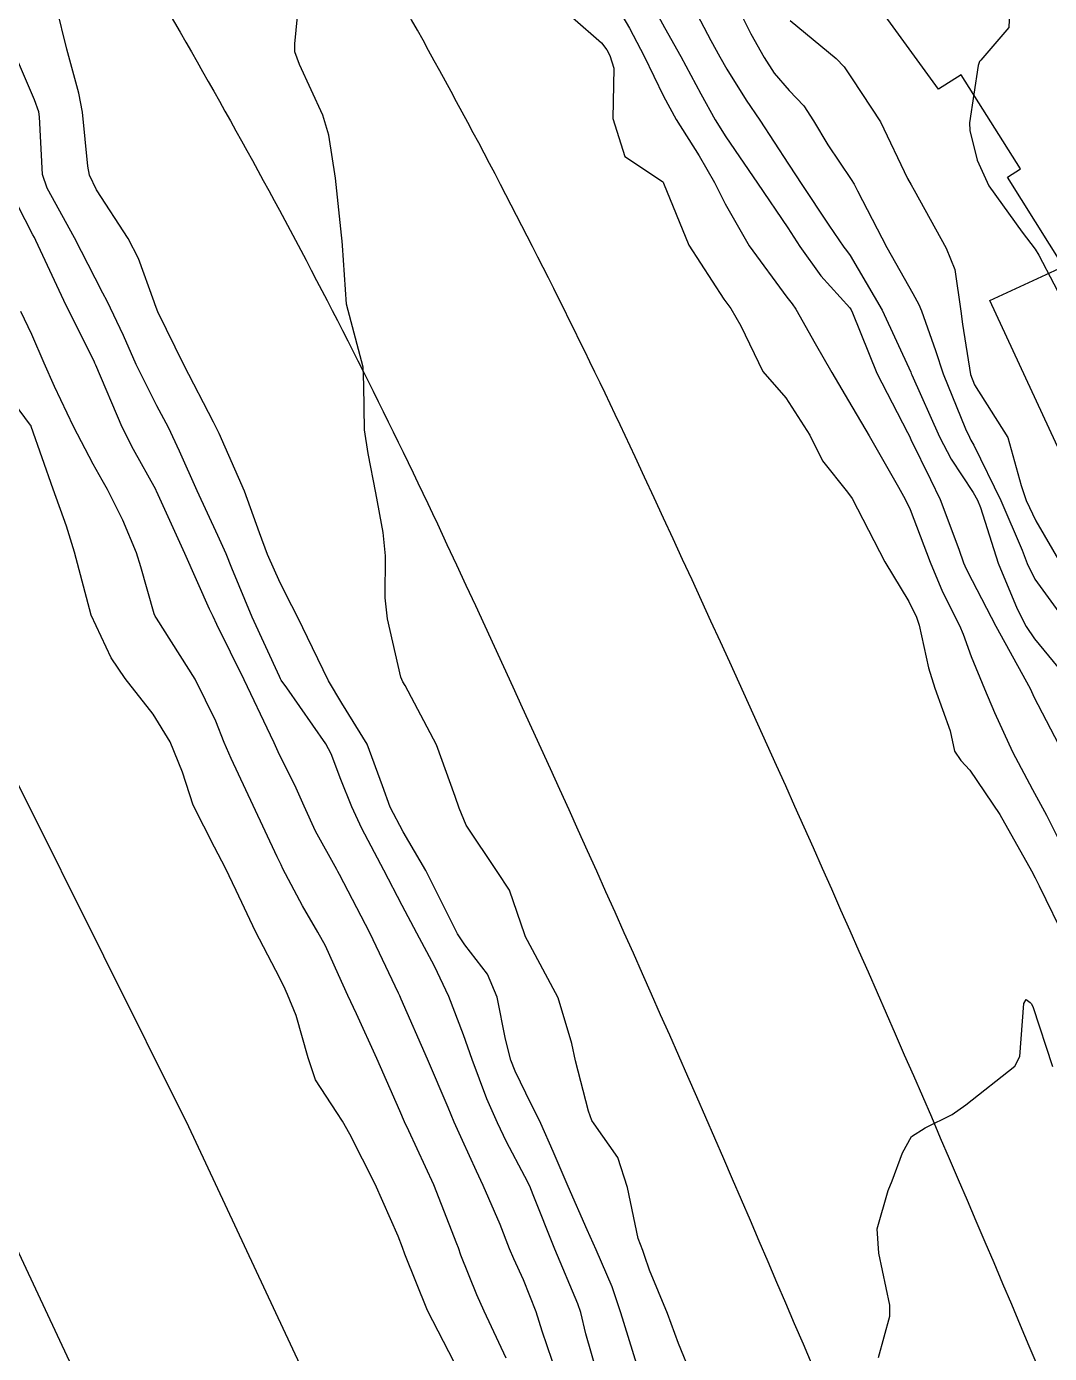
# Model space of a CAD drawing. Header units: metres. Extents: x 298520 to 308411, y 7433745 to 7450750.
# Drawn here: x 301049.7 to 301082.24, y 7443831.16 to 7443873.39 of the extents above; entities that cross this region are included whole.
import ezdxf

# ---------------------------------------------------------------- set-up
doc = ezdxf.new("R2010")
doc.units = ezdxf.units.M
doc.header["$LTSCALE"] = 10
for name, color, linetype in [('Area Verde e Lazer', 94, 'Continuous'), ('Curvas de Nivel 1m', 11, 'Continuous'), ('Curvas de Nivel 5m', 15, 'Continuous'), ('Edificações', 30, 'Continuous'), ('Vias Primárias', 230, 'Continuous')]:
    doc.layers.add(name, color=color, linetype=linetype)

msp = doc.modelspace()

# ---------------------------------------------------------------- linework, layer by layer
at = {"layer": 'Area Verde e Lazer', "elevation": 683.981}
msp.add_lwpolyline([(301244.649, 7444005.746), (301236.077, 7444004.442, 0), (301223.445, 7444002.521, -0.079964), (301213.851, 7444002.604, 0.078577), (301189.512, 7444002.881, -0.017587), (301163.614, 7444000.014, 0.012035), (301150.001, 7443998.659, 0.378668), (301143.289, 7443991.061, -0.057498), (301138.13, 7443946.2, 0.342844), (301149.93, 7443920.553, 0.077568), (301153.355, 7443919.402, 0.010024), (301179.654, 7443915.445, 0.021064), (301218.066, 7443912.089, 0.035305), (301232.21, 7443912.451, 0.299651), (301239.104, 7443918.007, -0.016754)], format="xyb", dxfattribs=at)
at = {"layer": 'Curvas de Nivel 1m', "flags": 128}
for points, elevation in [([(301068.22, 7443874.467), (301068.876, 7443873.341), (301069.348, 7443872.45), (301069.964, 7443871.171), (301070.363, 7443870.436), (301071.096, 7443869.273), (301071.589, 7443868.423), (301071.923, 7443867.743), (301072.687, 7443866.412), (301073.887, 7443864.779), (301074.052, 7443864.565), (301074.169, 7443864.396), (301074.789, 7443863.303), (301075.313, 7443862.378), (301075.85, 7443861.481), (301076.499, 7443860.363), (301077.436, 7443858.735), (301077.653, 7443858.352), (301077.808, 7443858.016), (301078.447, 7443856.34), (301078.837, 7443855.397), (301079.373, 7443854.326), (301079.49, 7443854.054), (301079.753, 7443853.341), (301080.17, 7443852.316), (301080.486, 7443851.558), (301081.061, 7443850.307), (301081.701, 7443849.109), (301082.142, 7443848.296), (301082.614, 7443847.356)], 689), ([(301070.698, 7443874.433), (301071.465, 7443872.948), (301071.752, 7443872.422), (301071.977, 7443872.031), (301072.596, 7443871.047), (301073.028, 7443870.409), (301073.939, 7443869.006), (301074.177, 7443868.638), (301074.337, 7443868.394), (301075.225, 7443867.069), (301075.703, 7443866.373), (301075.788, 7443866.258), (301075.9, 7443866.102), (301076.912, 7443864.36), (301077.827, 7443862.387), (301077.841, 7443862.35), (301077.862, 7443862.308), (301078.74, 7443860.336), (301079.115, 7443859.62), (301079.815, 7443858.566), (301079.952, 7443858.319), (301080.044, 7443858.083), (301080.605, 7443856.312), (301081.215, 7443854.859), (301081.499, 7443854.303), (301081.759, 7443853.905), (301083.093, 7443852.286)], 687), ([(301072.11, 7443874.418), (301072.744, 7443873.162), (301073.163, 7443872.402), (301073.48, 7443871.909), (301073.963, 7443871.355), (301074.431, 7443870.867), (301074.737, 7443870.388), (301075.185, 7443869.621), (301075.934, 7443868.521), (301076.025, 7443868.369), (301076.132, 7443868.166), (301077.062, 7443866.358), (301077.888, 7443864.891), (301078.08, 7443864.542), (301078.166, 7443864.346), (301078.612, 7443863.081), (301078.86, 7443862.335), (301079.568, 7443860.593), (301079.69, 7443860.322), (301079.74, 7443860.229), (301079.83, 7443860.066), (301080.696, 7443858.311), (301081.367, 7443856.727), (301081.529, 7443856.303), (301081.778, 7443855.808), (301082.88, 7443854.289)], 686), ([(301069.114, 7443830.81), (301068.61, 7443832.453), (301068.334, 7443833.28), (301067.822, 7443834.466), (301067.532, 7443835.099), (301066.935, 7443836.476), (301066.454, 7443837.591), (301066.058, 7443838.485), (301065.582, 7443839.448), (301065.239, 7443840.145), (301065.107, 7443840.497), (301064.932, 7443841.171), (301064.669, 7443842.504), (301064.36, 7443843.239), (301063.639, 7443844.165), (301063.407, 7443844.522), (301063.164, 7443845.008), (301062.402, 7443846.533), (301061.681, 7443847.764), (301061.265, 7443848.544), (301061.021, 7443849.225), (301060.533, 7443850.552), (301059.732, 7443851.863), (301059.306, 7443852.567), (301058.801, 7443853.622), (301058.327, 7443854.582), (301058.142, 7443854.96), (301057.774, 7443855.682), (301057.37, 7443856.594), (301057.113, 7443857.277), (301056.63, 7443858.602), (301055.831, 7443860.443), (301055.744, 7443860.611), (301055.647, 7443860.8), (301054.707, 7443862.622), (301053.88, 7443864.314), (301053.789, 7443864.538), (301053.757, 7443864.632), (301053.264, 7443866.007), (301052.932, 7443866.645), (301051.926, 7443868.191), (301051.702, 7443868.662), (301051.648, 7443868.951), (301051.487, 7443870.665), (301051.363, 7443871.265), (301050.984, 7443872.67), (301050.659, 7443874.011)], 689), ([(301069.611, 7443874.058), (301069.992, 7443873.364), (301070.511, 7443872.435), (301071.151, 7443871.243), (301071.603, 7443870.424), (301071.948, 7443869.884), (301072.951, 7443868.41), (301073.912, 7443866.983), (301074.3, 7443866.394), (301074.968, 7443865.459), (301075.884, 7443864.437), (301075.931, 7443864.37), (301075.969, 7443864.283), (301076.752, 7443862.361), (301077.718, 7443860.468), (301077.783, 7443860.35), (301077.832, 7443860.252), (301078.453, 7443858.974), (301078.767, 7443858.336), (301079.36, 7443856.756), (301079.506, 7443856.324), (301079.589, 7443856.131), (301079.777, 7443855.759), (301080.536, 7443854.312), (301081.506, 7443852.542), (301081.631, 7443852.301), (301081.739, 7443852.059), (301082.668, 7443850.29)], 688), ([(301080.986, 7443874.31), (301080.944, 7443873.355), (301080.052, 7443872.319), (301080.012, 7443872.28), (301079.971, 7443872.145), (301079.694, 7443870.324), (301079.705, 7443870.078), (301079.941, 7443869.139), (301080.315, 7443868.316), (301081.375, 7443866.841), (301081.782, 7443866.301), (301081.901, 7443866.115), (301082.852, 7443864.29)], 684), ([(301067.877, 7443830.464), (301067.493, 7443831.793), (301067.331, 7443832.472), (301067.236, 7443832.742), (301066.503, 7443834.48), (301065.821, 7443836.215), (301065.71, 7443836.488), (301065.556, 7443836.801), (301064.971, 7443837.903), (301064.679, 7443838.503), (301064.341, 7443839.27), (301063.872, 7443840.516), (301063.605, 7443841.301), (301063.136, 7443842.525), (301062.674, 7443843.488), (301062.119, 7443844.535), (301061.652, 7443845.421), (301061.066, 7443846.546), (301060.37, 7443847.865), (301060.044, 7443848.556), (301059.702, 7443849.434), (301059.393, 7443850.248), (301059.218, 7443850.567), (301057.979, 7443852.347), (301057.806, 7443852.589), (301057.784, 7443852.63), (301057.744, 7443852.702), (301056.884, 7443854.599), (301056.235, 7443856.149), (301056.048, 7443856.607), (301055.792, 7443857.191), (301055.135, 7443858.617), (301054.572, 7443859.876), (301054.221, 7443860.626), (301053.843, 7443861.325), (301053.191, 7443862.64), (301052.788, 7443863.562), (301052.262, 7443864.654), (301052.133, 7443864.903), (301051.89, 7443865.382), (301051.23, 7443866.667), (301050.357, 7443868.246), (301050.206, 7443868.677), (301050.117, 7443870.512), (301050.094, 7443870.679), (301049.959, 7443871.055), (301049.258, 7443872.691)], 688), ([(301066.578, 7443830.479), (301066.102, 7443831.876), (301065.914, 7443832.486), (301065.513, 7443833.51), (301065.201, 7443834.176), (301065.068, 7443834.497), (301064.765, 7443835.271), (301064.231, 7443836.51), (301064.015, 7443836.97), (301063.567, 7443837.942), (301063.305, 7443838.523), (301063.11, 7443838.992), (301062.461, 7443840.531), (301061.621, 7443842.44), (301061.578, 7443842.54), (301061.534, 7443842.631), (301060.624, 7443844.55), (301059.661, 7443846.407), (301059.606, 7443846.505), (301059.572, 7443846.561), (301058.898, 7443847.784), (301058.53, 7443848.577), (301058.275, 7443849.158), (301057.71, 7443850.312), (301057.578, 7443850.591), (301057.466, 7443850.843), (301056.62, 7443852.601), (301055.76, 7443854.362), (301055.639, 7443854.611), (301055.527, 7443854.851), (301054.733, 7443856.62), (301053.835, 7443858.608), (301053.824, 7443858.63), (301053.813, 7443858.653), (301053.11, 7443859.925), (301052.739, 7443860.646), (301051.907, 7443862.615), (301051.889, 7443862.66), (301051.88, 7443862.676), (301051.863, 7443862.714), (301050.889, 7443864.67), (301049.998, 7443866.583), (301049.953, 7443866.679), (301049.904, 7443866.764), (301048.915, 7443868.695)], 687), ([(301064.961, 7443831.017), (301064.254, 7443832.509), (301064.022, 7443833.026), (301063.521, 7443834.297), (301063.441, 7443834.521), (301063.39, 7443834.656), (301062.659, 7443836.529), (301061.86, 7443838.247), (301061.726, 7443838.538), (301061.576, 7443838.89), (301060.846, 7443840.547), (301060.196, 7443841.972), (301059.927, 7443842.557), (301059.629, 7443843.209), (301059.208, 7443844.136), (301058.972, 7443844.57), (301058.482, 7443845.408), (301057.858, 7443846.587), (301057.797, 7443846.711), (301057.677, 7443846.967), (301056.913, 7443848.598), (301056.215, 7443850.098), (301055.993, 7443850.607), (301055.723, 7443851.289), (301055.063, 7443852.617), (301053.831, 7443854.56), (301053.79, 7443854.63), (301053.764, 7443854.697), (301053.34, 7443856.198), (301053.203, 7443856.639), (301052.767, 7443857.677), (301052.274, 7443858.653), (301052.111, 7443858.951), (301051.821, 7443859.462), (301051.194, 7443860.666), (301050.587, 7443861.938), (301050.264, 7443862.676), (301049.872, 7443863.594), (301049.518, 7443864.325)], 686), ([(301076.803, 7443831.037), (301077.162, 7443832.353), (301077.162, 7443832.698), (301076.809, 7443834.357), (301076.755, 7443835.134), (301077.106, 7443836.354), (301077.24, 7443836.66), (301077.561, 7443837.549), (301077.848, 7443838.068), (301078.281, 7443838.343), (301079.146, 7443838.765), (301079.58, 7443839.072), (301081.135, 7443840.307), (301081.291, 7443840.61), (301081.423, 7443842.302), (301081.494, 7443842.432), (301081.623, 7443842.336), (301081.654, 7443842.3), (301081.714, 7443842.206), (301082.338, 7443840.293)], 691)]:
    msp.add_lwpolyline(points, dxfattribs=dict(at, elevation=elevation))
at = {"layer": 'Curvas de Nivel 5m', "flags": 128}
for points, elevation in [([(301070.872, 7443830.426), (301070.435, 7443831.484), (301070.09, 7443832.434), (301069.517, 7443833.812), (301069.361, 7443834.282), (301069.302, 7443834.443), (301069.154, 7443834.82), (301068.821, 7443836.451), (301068.51, 7443837.404), (301067.756, 7443838.467), (301067.68, 7443838.575), (301067.577, 7443838.88), (301067.159, 7443840.474), (301067.048, 7443841.029), (301066.616, 7443842.48), (301065.641, 7443844.309), (301065.576, 7443844.424), (301065.548, 7443844.491), (301065.062, 7443845.904), (301064.667, 7443846.505), (301063.685, 7443847.978), (301063.46, 7443848.522), (301063.336, 7443848.884), (301062.747, 7443850.53), (301061.741, 7443852.421), (301061.67, 7443852.541), (301061.604, 7443852.681), (301061.181, 7443854.546), (301061.105, 7443855.211), (301061.121, 7443856.547), (301061.048, 7443857.293), (301060.81, 7443858.55), (301060.571, 7443859.807), (301060.454, 7443860.554), (301060.434, 7443861.974), (301060.407, 7443862.555), (301059.883, 7443864.56), (301059.756, 7443866.417), (301059.737, 7443866.562), (301059.717, 7443866.751), (301059.534, 7443868.566), (301059.315, 7443869.938), (301059.122, 7443870.572), (301058.381, 7443872.179), (301058.236, 7443872.586), (301058.234, 7443872.835), (301058.409, 7443874.584)], 690), ([(301066.142, 7443874.489), (301067.987, 7443872.87), (301068.162, 7443872.644), (301068.255, 7443872.466), (301068.379, 7443872.062), (301068.351, 7443870.464), (301068.736, 7443869.253), (301069.933, 7443868.458), (301069.949, 7443868.44), (301069.962, 7443868.41), (301070.77, 7443866.431), (301071.886, 7443864.716), (301072.105, 7443864.418), (301072.425, 7443863.867), (301073.12, 7443862.407), (301073.851, 7443861.573), (301074.618, 7443860.388), (301075.017, 7443859.574), (301075.815, 7443858.572), (301075.958, 7443858.369), (301076.128, 7443858.047), (301077.004, 7443856.358), (301077.77, 7443855.092), (301078.01, 7443854.591), (301078.089, 7443854.345), (301078.388, 7443852.979), (301078.591, 7443852.337), (301079.075, 7443850.978), (301079.219, 7443850.327), (301079.415, 7443850.03), (301079.707, 7443849.725), (301080.659, 7443848.31), (301081.666, 7443846.521), (301081.786, 7443846.299), (301081.908, 7443846.05), (301082.766, 7443844.289)], 690), ([(301073.991, 7443873.577), (301075.458, 7443872.375), (301075.708, 7443872.111), (301075.966, 7443871.724), (301076.863, 7443870.361), (301077.728, 7443868.559), (301077.838, 7443868.351), (301077.93, 7443868.183), (301078.958, 7443866.334), (301079.224, 7443865.658), (301079.424, 7443864.327), (301079.473, 7443863.92), (301079.725, 7443862.322), (301079.858, 7443861.99), (301080.912, 7443860.309), (301081.334, 7443858.788), (301081.501, 7443858.303), (301081.803, 7443857.659), (301082.597, 7443856.292)], 685), ([(301063.473, 7443830.554), (301062.457, 7443832.53), (301061.73, 7443834.328), (301061.656, 7443834.539), (301061.528, 7443834.902), (301060.792, 7443836.548), (301059.983, 7443838.142), (301059.755, 7443838.558), (301059.576, 7443838.835), (301058.892, 7443839.876), (301058.661, 7443840.574), (301058.275, 7443841.918), (301058.006, 7443842.584), (301057.887, 7443842.848), (301057.631, 7443843.355), (301056.99, 7443844.597), (301056.366, 7443845.9), (301056.031, 7443846.606), (301055.68, 7443847.28), (301055.006, 7443848.617), (301054.66, 7443849.664), (301054.267, 7443850.624), (301053.726, 7443851.513), (301052.838, 7443852.644), (301052.397, 7443853.298), (301051.763, 7443854.66), (301051.227, 7443856.666), (301050.97, 7443857.494), (301050.551, 7443858.673), (301049.854, 7443860.658), (301049.847, 7443860.68), (301049.833, 7443860.7), (301048.348, 7443862.703)], 685)]:
    msp.add_lwpolyline(points, dxfattribs=dict(at, elevation=elevation))
at = {"layer": 'Edificações'}
msp.add_lwpolyline([(301083.71, 7443857.392), (301080.347, 7443864.673), (301082.689, 7443865.755), (301080.902, 7443868.599), (301081.313, 7443868.857), (301079.433, 7443871.849), (301078.714, 7443871.398), (301075.057, 7443876.422)], dxfattribs=at)
at = {"layer": 'Vias Primárias'}
for points in [[(301103.484, 7443772.277, 0.007973), (301097.173, 7443791.161, 0.010231), (301087.328, 7443817.399, 0.014158), (301069.057, 7443859.7, 0.027763), (301057.831, 7443880.668, -0.005118), (301052.495, 7443889.634, 0.040532), (301040.727, 7443906.558), (301031.323, 7443917.985), (301018.189, 7443932.605, 0.023261), (301010.089, 7443941.062, 0.022137), (300978.541, 7443968.523, 0.005984)], [(300974.432, 7443963.358, -0.022137), (301005.54, 7443936.281, -0.023361), (301013.246, 7443928.231), (301026.317, 7443913.68), (301035.631, 7443902.364, -0.040532), (301046.79, 7443886.317, 0.005118), (301052.195, 7443877.234, -0.027763), (301063.075, 7443856.912, -0.014158), (301081.197, 7443814.955, -0.010231), (301090.947, 7443788.969, -0.007973), (301097.192, 7443770.285, -0.026523), (301102.968, 7443747.996, -0.035496), (301107.161, 7443726.766, -0.01994), (301108.522, 7443710.633, -0.031586), (301108.213, 7443694.223, -0.011983), (301107.053, 7443683.322, -0.008759), (301105.475, 7443672.693, -0.013804), (301102.654, 7443658.229, -0.031521), (301099.761, 7443648.289), (301096.356, 7443638.848), (301091.926, 7443628.596)], [(300952.571, 7443956.755, -0.001208), (300972.769, 7443940.914, 0.014766), (300981.86, 7443934.174, -0.041701), (300982.324, 7443933.79), (300987.962, 7443931.203, 0.013305), (300992.239, 7443929.377, -0.117996), (300995.351, 7443927.193, -0.062611), (300999.103, 7443921.906), (301007.353, 7443909.414), (301017.904, 7443894.293, -0.009256), (301023.989, 7443885.219, -0.040253), (301029.347, 7443875.217, 0.01198), (301035.358, 7443862.19), (301038.58, 7443855.569, 0.009668), (301043.621, 7443846.151), (301048.915, 7443835.508), (301054.884, 7443822.746, -0.039781), (301058.923, 7443811.948, 0.005846), (301062.535, 7443799.847, 0.001026), (301067.833, 7443782.951), (301070.414, 7443774.663), (301072.958, 7443766.923), (301076.018, 7443757.625), (301078.604, 7443749.95)], [(301060.862, 7443825.542), (301054.86, 7443838.376), (301049.458, 7443849.236, -0.001597), (301042.246, 7443863.68, -0.009714), (301035.397, 7443877.855, 0.020606), (301032.616, 7443883.575), (301032.043, 7443884.863, -0.419374), (301033.667, 7443888.983), (301036.946, 7443890.851), (301051.11, 7443900.943, 0.05635), (301055.684, 7443905.05, 0.028819), (301057.639, 7443907.522, -0.062288), (301067.887, 7443918.842, -0.06108), (301068.59, 7443919.311, 0.103761), (301072.044, 7443922.067, -0.30548), (301076.057, 7443923.252, -0.096288), (301082.117, 7443919.959, -0.057881), (301093.436, 7443908.18), (301103.8, 7443895.896, -0.006947), (301112.109, 7443885.766, -0.014485), (301121.245, 7443873.599, -0.022967), (301132.644, 7443855.784, -0.019302)]]:
    msp.add_lwpolyline(points, format="xyb", dxfattribs=at)

doc.saveas('drawing.dxf')
